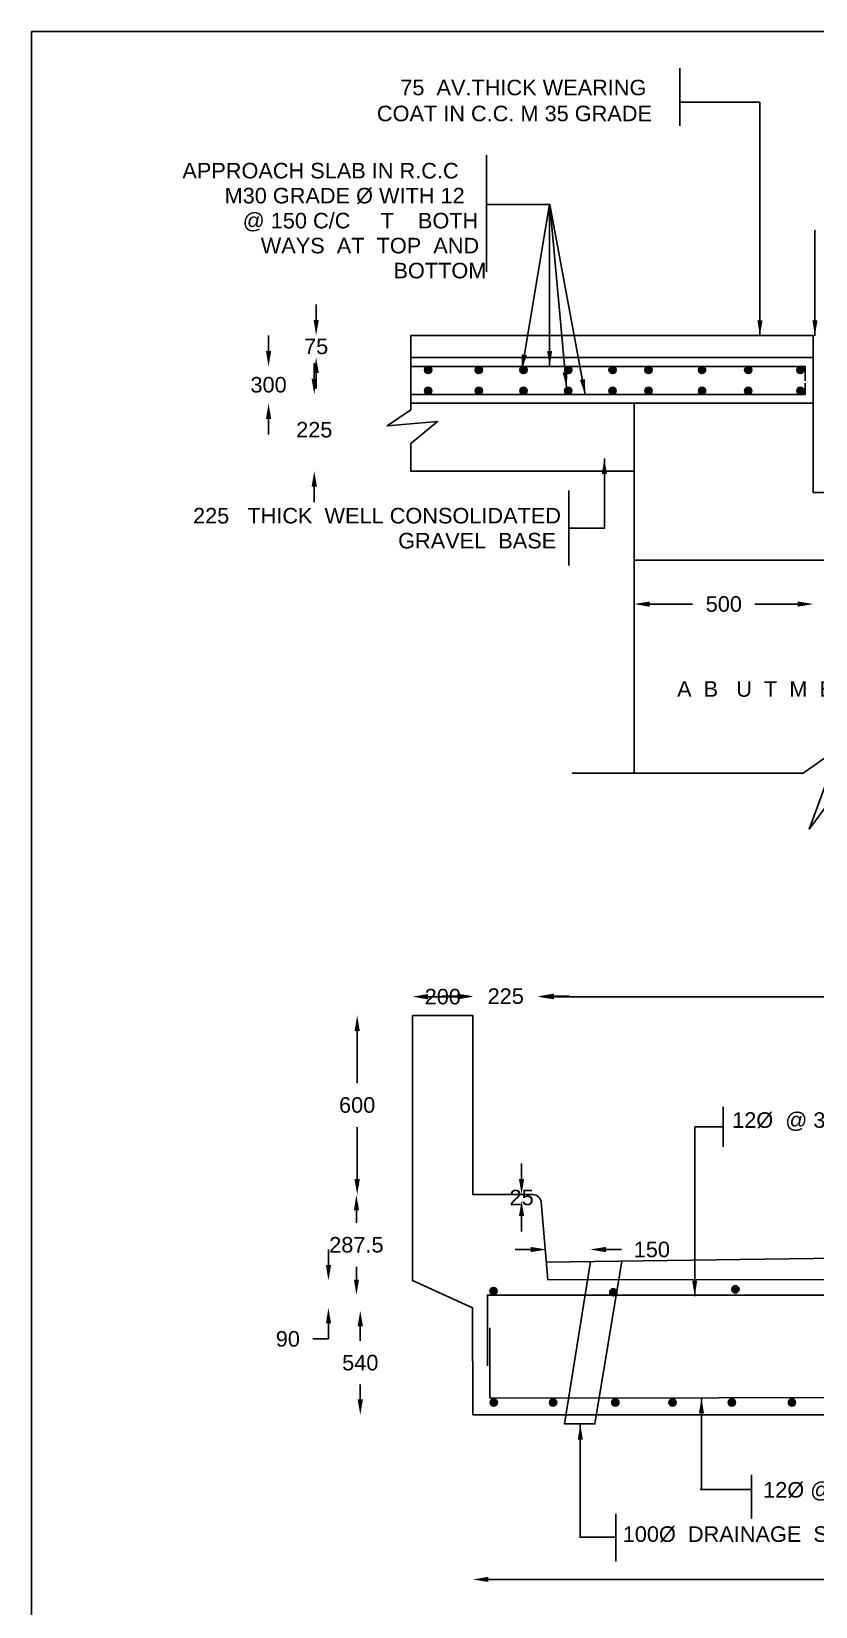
# Model space of a CAD drawing. Header units: inches. Extents: x 43.9 to 73.3, y 3.2 to 23.4.
# Drawn here: x 43.87 to 48.91, y 13.32 to 23.45 of the extents above; entities that cross this region are included whole.
import ezdxf

# ---------------------------------------------------------------- set-up
doc = ezdxf.new("R2010")
doc.units = ezdxf.units.IN
doc.header["$MEASUREMENT"] = 0
doc.styles.get("Standard").update_dxf_attribs({"font": 'arial.ttf', "height": 0.1})
doc.dimstyles.get("Standard").update_dxf_attribs({"dimtxt": 0.1, "dimasz": 0.1, "dimexe": 0.18, "dimexo": 0.0625, "dimgap": 0.09, "dimtad": 0, "dimtih": 1, "dimtoh": 1, "dimdec": 4, "dimzin": 0, "dimdsep": 46, "dimtxsty": 'Standard', "dimcen": 0.09, "dimse1": 1, "dimse2": 1, "dimadec": 0, "dimazin": 0, "dimtfac": 1, "dimtdec": 4, "dimtofl": 0, "dimtmove": 0, "dimatfit": 3, "dimfxl": 1, "dimtolj": 1, "dimtzin": 0, "dimarcsym": 0})

# ---------------------------------------------------------------- blocks, each defined once
blk = doc.blocks.new('*D1')
at = {"color": 0, "lineweight": -2, "transparency": 16777216}
for p, q in [((45.7, 21.59), (45.7, 21.69)), ((45.7, 21.249), (45.7, 21.149))]:
    blk.add_line(p, q, dxfattribs=at)
at = {"color": 0, "transparency": 16777216}
for points in [[(45.684, 21.59), (45.717, 21.59), (45.7, 21.49)], [(45.684, 21.249), (45.717, 21.249), (45.7, 21.349)]]:
    blk.add_solid(points, dxfattribs=at)
at = {"layer": 'Defpoints', "color": 0, "transparency": 16777216}
for p in [(46.31, 21.49), (45.7, 21.349), (46.31, 21.349)]:
    blk.add_point(p, dxfattribs=at)
at = {"color": 0, "transparency": 16777216, "insert": (45.7, 21.42), "char_height": 0.1, "attachment_point": 5}
blk.add_mtext('\\A1;75', dxfattribs=at)
blk = doc.blocks.new('*D2')
at = {"color": 0, "lineweight": -2, "transparency": 16777216}
for p, q in [((45.394, 21.391), (45.394, 21.491)), ((45.394, 20.954), (45.394, 20.854))]:
    blk.add_line(p, q, dxfattribs=at)
at = {"color": 0, "transparency": 16777216}
for points in [[(45.377, 21.391), (45.411, 21.391), (45.394, 21.291)], [(45.377, 20.954), (45.411, 20.954), (45.394, 21.054)]]:
    blk.add_solid(points, dxfattribs=at)
at = {"layer": 'Defpoints', "color": 0, "transparency": 16777216}
for p in [(46.31, 21.291), (45.394, 21.054), (46.31, 21.054)]:
    blk.add_point(p, dxfattribs=at)
at = {"color": 0, "transparency": 16777216, "insert": (45.394, 21.173), "char_height": 0.1, "attachment_point": 5}
blk.add_mtext('\\A1;300', dxfattribs=at)
blk = doc.blocks.new('*D3')
at = {"color": 0, "lineweight": -2, "transparency": 16777216}
for p, q in [((45.688, 21.212), (45.688, 21.312)), ((45.688, 20.519), (45.688, 20.419))]:
    blk.add_line(p, q, dxfattribs=at)
at = {"color": 0, "transparency": 16777216}
for points in [[(45.671, 21.212), (45.705, 21.212), (45.688, 21.112)], [(45.671, 20.519), (45.705, 20.519), (45.688, 20.619)]]:
    blk.add_solid(points, dxfattribs=at)
at = {"layer": 'Defpoints', "color": 0, "transparency": 16777216}
for p in [(46.31, 21.112), (45.688, 20.619), (46.31, 20.619)]:
    blk.add_point(p, dxfattribs=at)
at = {"color": 0, "transparency": 16777216, "insert": (45.688, 20.884), "char_height": 0.1, "attachment_point": 5}
blk.add_mtext('\\A1;225', dxfattribs=at)
blk = doc.blocks.new('*D4')
at = {"color": 0, "lineweight": -2, "transparency": 16777216}
for p, q in [((47.847, 19.763), (48.122, 19.763)), ((48.799, 19.763), (48.523, 19.763))]:
    blk.add_line(p, q, dxfattribs=at)
at = {"color": 0, "transparency": 16777216}
for points in [[(47.847, 19.78), (47.847, 19.746), (47.747, 19.763)], [(48.799, 19.78), (48.799, 19.746), (48.899, 19.763)]]:
    blk.add_solid(points, dxfattribs=at)
at = {"layer": 'Defpoints', "color": 0, "transparency": 16777216}
for p in [(47.747, 20.619), (48.899, 20.619), (48.899, 19.763)]:
    blk.add_point(p, dxfattribs=at)
at = {"color": 0, "transparency": 16777216, "insert": (48.323, 19.763), "char_height": 0.1, "attachment_point": 5}
blk.add_mtext('\\A1;500', dxfattribs=at)
blk = doc.blocks.new('*D14')
at = {"color": 0, "lineweight": -2, "transparency": 16777216}
blk.add_line((46.42, 17.238), (46.609, 17.238), dxfattribs=at)
at = {"color": 0, "transparency": 16777216}
for points in [[(46.42, 17.255), (46.42, 17.221), (46.32, 17.238)], [(46.609, 17.255), (46.609, 17.221), (46.709, 17.238)]]:
    blk.add_solid(points, dxfattribs=at)
at = {"layer": 'Defpoints', "color": 0, "transparency": 16777216}
for p in [(46.709, 17.238), (46.32, 17.117), (46.709, 17.117)]:
    blk.add_point(p, dxfattribs=at)
at = {"color": 0, "transparency": 16777216, "insert": (46.515, 17.238), "char_height": 0.1, "attachment_point": 5}
blk.add_mtext('\\A1;200', dxfattribs=at)
blk = doc.blocks.new('*D15')
at = {"color": 0, "lineweight": -2, "transparency": 16777216}
for p, q in [((46.609, 17.241), (46.509, 17.241)), ((47.23, 17.241), (47.33, 17.241))]:
    blk.add_line(p, q, dxfattribs=at)
at = {"color": 0, "transparency": 16777216}
for points in [[(46.609, 17.258), (46.609, 17.224), (46.709, 17.241)], [(47.23, 17.258), (47.23, 17.224), (47.13, 17.241)]]:
    blk.add_solid(points, dxfattribs=at)
at = {"layer": 'Defpoints', "color": 0, "transparency": 16777216}
for p in [(47.13, 17.241), (46.709, 15.965), (47.13, 15.952)]:
    blk.add_point(p, dxfattribs=at)
at = {"color": 0, "transparency": 16777216, "insert": (46.92, 17.241), "char_height": 0.1, "attachment_point": 5}
blk.add_mtext('\\A1;225', dxfattribs=at)
blk = doc.blocks.new('*D16')
at = {"color": 0, "lineweight": -2, "transparency": 16777216}
for p, q in [((47.022, 16.065), (47.022, 16.165)), ((47.022, 15.827), (47.022, 15.727))]:
    blk.add_line(p, q, dxfattribs=at)
at = {"color": 0, "transparency": 16777216}
for points in [[(47.005, 16.065), (47.038, 16.065), (47.022, 15.965)], [(47.005, 15.827), (47.038, 15.827), (47.022, 15.927)]]:
    blk.add_solid(points, dxfattribs=at)
at = {"layer": 'Defpoints', "color": 0, "transparency": 16777216}
for p in [(47.022, 15.927), (47.104, 15.965), (47.145, 15.927)]:
    blk.add_point(p, dxfattribs=at)
at = {"color": 0, "transparency": 16777216, "insert": (47.022, 15.946), "char_height": 0.1, "attachment_point": 5}
blk.add_mtext('\\A1;25', dxfattribs=at)
blk = doc.blocks.new('*D17')
at = {"color": 0, "lineweight": -2, "transparency": 16777216}
for p, q in [((47.081, 15.612), (46.981, 15.612)), ((47.564, 15.612), (47.664, 15.612))]:
    blk.add_line(p, q, dxfattribs=at)
at = {"color": 0, "transparency": 16777216}
for points in [[(47.081, 15.629), (47.081, 15.595), (47.181, 15.612)], [(47.564, 15.629), (47.564, 15.595), (47.464, 15.612)]]:
    blk.add_solid(points, dxfattribs=at)
at = {"layer": 'Defpoints', "color": 0, "transparency": 16777216}
for p in [(47.464, 15.612), (47.181, 15.53), (47.464, 15.534)]:
    blk.add_point(p, dxfattribs=at)
at = {"color": 0, "transparency": 16777216, "insert": (47.86, 15.612), "char_height": 0.1, "attachment_point": 5}
blk.add_mtext('\\A1;150', dxfattribs=at)
blk = doc.blocks.new('*D18')
at = {"color": 0, "lineweight": -2, "transparency": 16777216}
for p, q in [((45.964, 17.017), (45.964, 16.682)), ((45.964, 16.065), (45.964, 16.4))]:
    blk.add_line(p, q, dxfattribs=at)
at = {"color": 0, "transparency": 16777216}
for points in [[(45.947, 17.017), (45.981, 17.017), (45.964, 17.117)], [(45.947, 16.065), (45.981, 16.065), (45.964, 15.965)]]:
    blk.add_solid(points, dxfattribs=at)
at = {"layer": 'Defpoints', "color": 0, "transparency": 16777216}
for p in [(46.709, 17.117), (45.964, 15.965), (46.76, 15.965)]:
    blk.add_point(p, dxfattribs=at)
at = {"color": 0, "transparency": 16777216, "insert": (45.964, 16.541), "char_height": 0.1, "attachment_point": 5}
blk.add_mtext('\\A1;600', dxfattribs=at)
blk = doc.blocks.new('*D19')
at = {"color": 0, "lineweight": -2, "transparency": 16777216}
for p, q in [((45.959, 15.865), (45.959, 15.783)), ((45.959, 15.419), (45.959, 15.501))]:
    blk.add_line(p, q, dxfattribs=at)
at = {"color": 0, "transparency": 16777216}
for points in [[(45.943, 15.865), (45.976, 15.865), (45.959, 15.965)], [(45.943, 15.419), (45.976, 15.419), (45.959, 15.319)]]:
    blk.add_solid(points, dxfattribs=at)
at = {"layer": 'Defpoints', "color": 0, "transparency": 16777216}
for p in [(46.709, 15.965), (45.959, 15.319), (46.802, 15.319)]:
    blk.add_point(p, dxfattribs=at)
at = {"color": 0, "transparency": 16777216, "insert": (45.959, 15.642), "char_height": 0.1, "attachment_point": 5}
blk.add_mtext('\\A1;287.5', dxfattribs=at)
blk = doc.blocks.new('*D20')
at = {"color": 0, "lineweight": -2, "transparency": 16777216}
for p, q in [((45.779, 15.512), (45.779, 15.612)), ((45.779, 15.137), (45.779, 15.037)), ((45.779, 15.037), (45.679, 15.037))]:
    blk.add_line(p, q, dxfattribs=at)
at = {"color": 0, "transparency": 16777216}
for points in [[(45.763, 15.512), (45.796, 15.512), (45.779, 15.412)], [(45.763, 15.137), (45.796, 15.137), (45.779, 15.237)]]:
    blk.add_solid(points, dxfattribs=at)
at = {"layer": 'Defpoints', "color": 0, "transparency": 16777216}
for p in [(46.32, 15.412), (45.779, 15.237), (46.707, 15.237)]:
    blk.add_point(p, dxfattribs=at)
at = {"color": 0, "transparency": 16777216, "insert": (45.518, 15.037), "char_height": 0.1, "attachment_point": 5}
blk.add_mtext('\\A1;90', dxfattribs=at)
blk = doc.blocks.new('*D21')
at = {"color": 0, "lineweight": -2, "transparency": 16777216}
for p, q in [((45.984, 15.119), (45.984, 15.025)), ((45.984, 14.648), (45.984, 14.743))]:
    blk.add_line(p, q, dxfattribs=at)
at = {"color": 0, "transparency": 16777216}
for points in [[(45.967, 15.119), (46.001, 15.119), (45.984, 15.219)], [(45.967, 14.648), (46.001, 14.648), (45.984, 14.548)]]:
    blk.add_solid(points, dxfattribs=at)
at = {"layer": 'Defpoints', "color": 0, "transparency": 16777216}
for p in [(46.707, 15.219), (45.984, 14.548), (46.707, 14.548)]:
    blk.add_point(p, dxfattribs=at)
at = {"color": 0, "transparency": 16777216, "insert": (45.984, 14.884), "char_height": 0.1, "attachment_point": 5}
blk.add_mtext('\\A1;540', dxfattribs=at)
blk = doc.blocks.new('*D28')
at = {"color": 0, "lineweight": -2, "transparency": 16777216}
for p, q in [((47.23, 17.237), (51.015, 17.237)), ((55.282, 17.237), (51.497, 17.237))]:
    blk.add_line(p, q, dxfattribs=at)
at = {"color": 0, "transparency": 16777216}
for points in [[(47.23, 17.254), (47.23, 17.221), (47.13, 17.237)], [(55.282, 17.254), (55.282, 17.221), (55.382, 17.237)]]:
    blk.add_solid(points, dxfattribs=at)
at = {"layer": 'Defpoints', "color": 0, "transparency": 16777216}
for p in [(55.382, 17.237), (47.13, 15.952), (55.382, 15.911)]:
    blk.add_point(p, dxfattribs=at)
at = {"color": 0, "transparency": 16777216, "insert": (51.256, 17.237), "char_height": 0.1, "attachment_point": 5}
blk.add_mtext('\\A1;4250', dxfattribs=at)
blk = doc.blocks.new('*D66')
at = {"color": 0, "lineweight": -2, "transparency": 16777216}
for p, q in [((46.808, 13.49), (50.992, 13.49)), ((55.658, 13.49), (51.474, 13.49))]:
    blk.add_line(p, q, dxfattribs=at)
at = {"color": 0, "transparency": 16777216}
for points in [[(46.808, 13.507), (46.808, 13.474), (46.708, 13.49)], [(55.658, 13.507), (55.658, 13.474), (55.758, 13.49)]]:
    blk.add_solid(points, dxfattribs=at)
at = {"layer": 'Defpoints', "color": 0, "transparency": 16777216}
for p in [(46.708, 14.548), (55.758, 14.548), (55.758, 13.49)]:
    blk.add_point(p, dxfattribs=at)
at = {"color": 0, "transparency": 16777216, "insert": (51.233, 13.49), "char_height": 0.1, "attachment_point": 5}
blk.add_mtext('\\A1;4700', dxfattribs=at)

msp = doc.modelspace()

# ---------------------------------------------------------------- hatches: boundary and pattern name
h = msp.add_hatch(color=0)
h.dxf.hatch_style = 1
h.paths.add_polyline_path([(46.44448, 21.26881, 0.33395938), (46.42762, 21.29125), (46.41464, 21.29125, 0.33395938), (46.39777, 21.26881, 1)])
h = msp.add_hatch(color=0)
h.dxf.hatch_style = 1
h.paths.add_polyline_path([(46.77011, 21.26881, 0.33395938), (46.75324, 21.29125), (46.74027, 21.29125, 0.33395938), (46.7234, 21.26881, 1)])
h = msp.add_hatch(color=0)
h.dxf.hatch_style = 1
h.paths.add_polyline_path([(47.05735, 21.26881, 0.33395938), (47.04049, 21.29125), (47.02751, 21.29125, 0.33395938), (47.01064, 21.26881, 1)])
h = msp.add_hatch(color=0)
h.dxf.hatch_style = 1
h.paths.add_polyline_path([(47.345, 21.26881, 0.33395938), (47.32813, 21.29125), (47.31515, 21.29125, 0.33395938), (47.29829, 21.26881, 1)])
h = msp.add_hatch(color=0)
h.dxf.hatch_style = 1
h.paths.add_polyline_path([(47.6308, 21.26881, 0.33395938), (47.61394, 21.29125), (47.60096, 21.29125, 0.33395938), (47.58409, 21.26881, 1)])
h = msp.add_hatch(color=0)
h.dxf.hatch_style = 1
h.paths.add_polyline_path([(47.86165, 21.26881, 0.33395938), (47.84478, 21.29125), (47.83181, 21.29125, 0.33395938), (47.81494, 21.26881, 1)])
h = msp.add_hatch(color=0)
h.dxf.hatch_style = 1
h.paths.add_polyline_path([(48.20609, 21.26881, 0.33395938), (48.18922, 21.29125), (48.17624, 21.29125, 0.33395938), (48.15938, 21.26881, 1)])
h = msp.add_hatch(color=0)
h.dxf.hatch_style = 1
h.paths.add_polyline_path([(48.50378, 21.26881, 0.33395938), (48.48691, 21.29125), (48.47393, 21.29125, 0.33395938), (48.45707, 21.26881, 1)])
h = msp.add_hatch(color=0)
h.dxf.hatch_style = 1
h.paths.add_polyline_path([(48.83906, 21.26881, 0.33395938), (48.82219, 21.29125), (48.80921, 21.29125, 0.33395938), (48.79234, 21.26881, 1)])
h = msp.add_hatch(color=0)
h.dxf.hatch_style = 1
h.paths.add_polyline_path([(46.44448, 21.13441, 0.33395938), (46.42762, 21.15685), (46.41464, 21.15685, 0.33395938), (46.39777, 21.13441, 1)])
h = msp.add_hatch(color=0)
h.dxf.hatch_style = 1
h.paths.add_polyline_path([(46.77011, 21.13441, 0.33395938), (46.75324, 21.15685), (46.74027, 21.15685, 0.33395938), (46.7234, 21.13441, 1)])
h = msp.add_hatch(color=0)
h.dxf.hatch_style = 1
h.paths.add_polyline_path([(47.05735, 21.13441, 0.33395938), (47.04049, 21.15685), (47.02751, 21.15685, 0.33395938), (47.01064, 21.13441, 1)])
h = msp.add_hatch(color=0)
h.dxf.hatch_style = 1
h.paths.add_polyline_path([(47.345, 21.13441, 0.33395938), (47.32813, 21.15685), (47.31515, 21.15685, 0.33395938), (47.29829, 21.13441, 1)])
h = msp.add_hatch(color=0)
h.dxf.hatch_style = 1
h.paths.add_polyline_path([(47.6308, 21.13441, 0.33395938), (47.61394, 21.15685), (47.60096, 21.15685, 0.33395938), (47.58409, 21.13441, 1)])
h = msp.add_hatch(color=0)
h.dxf.hatch_style = 1
h.paths.add_polyline_path([(47.86165, 21.13441, 0.33395938), (47.84478, 21.15685), (47.83181, 21.15685, 0.33395938), (47.81494, 21.13441, 1)])
h = msp.add_hatch(color=0)
h.dxf.hatch_style = 1
h.paths.add_polyline_path([(48.20609, 21.13441, 0.33395938), (48.18922, 21.15685), (48.17624, 21.15685, 0.33395938), (48.15938, 21.13441, 1)])
h = msp.add_hatch(color=0)
h.dxf.hatch_style = 1
h.paths.add_polyline_path([(48.50378, 21.13441, 0.33395938), (48.48691, 21.15685), (48.47393, 21.15685, 0.33395938), (48.45707, 21.13441, 1)])
h = msp.add_hatch(color=0)
h.dxf.hatch_style = 1
h.paths.add_polyline_path([(48.83906, 21.13441, 0.33395938), (48.82219, 21.15685), (48.80921, 21.15685, 0.33395938), (48.79234, 21.13441, 1)])
h = msp.add_hatch(color=0)
h.dxf.hatch_style = 1
h.paths.add_polyline_path([(46.86463, 15.34467, 0.33395938), (46.84776, 15.36711), (46.83478, 15.36711, 0.33395938), (46.81791, 15.34467, 1)])
h = msp.add_hatch(color=0)
h.dxf.hatch_style = 1
h.paths.add_polyline_path([(47.63551, 15.33681, 0.33395938), (47.61865, 15.35924), (47.60567, 15.35924, 0.33395938), (47.5888, 15.33681, 1)])
h = msp.add_hatch(color=0)
h.dxf.hatch_style = 1
h.paths.add_polyline_path([(48.42088, 15.35607, 0.33395938), (48.40401, 15.37851), (48.39103, 15.37851, 0.33395938), (48.37417, 15.35607, 1)])
h = msp.add_hatch(color=0)
h.dxf.hatch_style = 1
h.paths.add_polyline_path([(46.86621, 14.62804, 0.33395938), (46.84934, 14.65048), (46.83636, 14.65048, 0.33395938), (46.8195, 14.62804, 1)])
h = msp.add_hatch(color=0)
h.dxf.hatch_style = 1
h.paths.add_polyline_path([(47.24772, 14.62804, 0.33395938), (47.23086, 14.65048), (47.21788, 14.65048, 0.33395938), (47.20101, 14.62804, 1)])
h = msp.add_hatch(color=0)
h.dxf.hatch_style = 1
h.paths.add_polyline_path([(47.64832, 14.62804, 0.33395938), (47.63145, 14.65048), (47.61847, 14.65048, 0.33395938), (47.6016, 14.62804, 1)])
h = msp.add_hatch(color=0)
h.dxf.hatch_style = 1
h.paths.add_polyline_path([(48.01668, 14.62804, 0.33395938), (47.99982, 14.65048), (47.98684, 14.65048, 0.33395938), (47.96997, 14.62804, 1)])
h = msp.add_hatch(color=0)
h.dxf.hatch_style = 1
h.paths.add_polyline_path([(48.3982, 14.62804, 0.33395938), (48.38133, 14.65048), (48.36835, 14.65048, 0.33395938), (48.35149, 14.62804, 1)])
h = msp.add_hatch(color=0)
h.dxf.hatch_style = 1
h.paths.add_polyline_path([(48.78492, 14.62804, 0.33395938), (48.76805, 14.65048), (48.75507, 14.65048, 0.33395938), (48.73821, 14.62804, 1)])

# ---------------------------------------------------------------- linework, layer by layer
at = {"color": 0}
msp.add_lwpolyline([(43.86859, 23.44551), (73.12465, 23.44551), (73.12465, 3.18029), (43.86859, 3.18029)], close=True, dxfattribs=at)
for points in [[(48.0401, 23.20972), (48.0401, 22.83964)], [(48.06635, 22.99042), (48.0405, 22.99042)], [(46.79604, 22.64929), (46.79604, 21.90026)], [(47.20331, 22.33275), (46.79595, 22.33275)], [(48.91295, 22.16587), (48.90939, 22.16587)], [(46.31004, 21.49064), (46.31004, 21.01304), (46.15639, 20.90888), (46.48094, 20.93767), (46.30987, 20.79605), (46.30987, 20.61866), (47.74671, 20.61866), (47.74671, 21.05442), (46.31004, 21.05442)], [(50.0441, 20.04515), (50.0441, 20.47968), (48.89878, 20.47968), (48.89878, 21.49002), (46.31004, 21.49002)], [(46.31004, 21.3493), (48.89878, 21.3493)], [(48.84686, 21.19884), (48.84686, 21.29125), (46.31004, 21.29125)], [(48.84686, 21.18434), (48.84686, 21.11168), (46.31004, 21.11168)], [(47.74671, 21.05442), (48.89878, 21.05442)], [(47.74671, 20.61866), (47.74671, 18.67627), (47.34673, 18.67627)], [(47.32602, 20.49326), (47.32602, 20.01333), (47.32602, 20.25076), (47.55622, 20.25076)], [(50.47821, 18.67584), (50.0441, 20.04515), (47.74671, 20.04515)], [(47.74671, 18.67627), (48.83339, 18.67627), (49.06588, 18.83854), (48.87312, 18.31635), (49.14105, 18.67584), (51.26323, 18.67584)], [(48.31922, 16.40178), (48.31922, 16.52773), (48.31922, 16.27294)], [(47.18081, 15.53048), (51.24319, 15.58615), (55.29126, 15.54381)], [(47.46424, 15.53436), (47.29892, 14.49022), (47.4935, 14.49022), (47.66678, 15.53714)], [(46.80175, 14.86389), (46.80175, 15.31853), (55.66011, 15.31853), (55.66011, 14.8759)], [(55.6402, 15.10663), (55.6402, 14.66885), (46.81685, 14.65661), (46.81685, 15.10818)], [(48.50175, 14.16265), (48.50175, 13.88389), (48.50175, 14.06973), (48.17135, 14.06973)], [(47.62845, 13.91178), (47.62845, 13.60858), (47.62845, 13.76176), (47.39447, 13.76176)]]:
    msp.add_lwpolyline(points, dxfattribs=at)
msp.add_lwpolyline([(46.70792, 14.54825), (55.75797, 14.54825), (55.75797, 15.24573), (56.13977, 15.42654), (56.13977, 17.12578), (55.75914, 17.12578), (55.75914, 15.9756), (55.38203, 15.9756, 0.30456161), (55.3219, 15.93522), (55.28208, 15.42653), (47.19076, 15.41687), (47.1469, 15.91776, 0.38692024), (47.09518, 15.96547), (46.70898, 15.96547), (46.70898, 17.11704), (46.3201, 17.11704), (46.3201, 15.41197), (46.70666, 15.23711), (46.70792, 14.54825)], format="xyb", dxfattribs=at)
for centre in [(46.42113, 21.26881), (46.74675, 21.26881), (47.034, 21.26881), (47.32164, 21.26881), (47.60745, 21.26881), (47.83829, 21.26881), (48.18273, 21.26881), (48.48042, 21.26881), (48.8157, 21.26881), (46.42113, 21.13441), (46.74675, 21.13441), (47.034, 21.13441), (47.32164, 21.13441), (47.60745, 21.13441), (47.83829, 21.13441), (48.18273, 21.13441), (48.48042, 21.13441), (48.8157, 21.13441), (46.84127, 15.34467), (47.61216, 15.33681), (48.39752, 15.35607), (46.84285, 14.62804), (47.22437, 14.62804), (47.62496, 14.62804), (47.99333, 14.62804), (48.37484, 14.62804), (48.76156, 14.62804)]:
    msp.add_circle(centre, 0.02336, dxfattribs=at)

# ---------------------------------------------------------------- texts
for s, p in [('75  AV.THICK WEARING ', (46.24154, 23.03527)), ('COAT IN C.C. M 35 GRADE ', (46.09109, 22.86827)), ('APPROACH SLAB IN R.C.C', (44.83938, 22.50051)), ('       M30 GRADE Ø WITH 12', (44.83938, 22.33987)), ('          @ 150 C/C     T    BOTH', (44.83938, 22.17923)), ('             WAYS  AT  TOP  AND ', (44.83938, 22.01859)), ('                                   BOTTOM', (44.83938, 21.85795)), (' 225   THICK  WELL CONSOLIDATED', (44.86921, 20.28163)), ('                                   GRAVEL  BASE ', (44.86921, 20.12098)), ('A  B   U  T  M  E  N   T', (48.02255, 19.16702)), ('12Ø  @ 300    C/C', (48.3767, 16.3946)), ('12Ø @  150   C/C', (48.57601, 14.01677)), ('100Ø  DRAINAGE  SPOUT  AS PER  MOST', (47.67286, 13.73189))]:
    msp.add_text(s, height=0.1, dxfattribs=at).set_placement(p)
at = {"color": 0, "insert": (48.40945, 16.45156), "char_height": 0.1, "width": 0.1233266, "attachment_point": 1}
msp.add_mtext('\\A1;', dxfattribs=at)

# ---------------------------------------------------------------- dimensions: what is measured, and where the dimension line sits
at = {"color": 0}
for base, p1, p2, text, picture, middle in [((45.70049, 21.3493), (46.31004, 21.49002), (46.31004, 21.3493), '75', '*D1', (45.70049, 21.41966)), ((45.39386, 21.05442), (46.31004, 21.29125), (46.31004, 21.05442), '300', '*D2', (45.39386, 21.17284)), ((45.6879, 20.61866), (46.31004, 21.11168), (46.31004, 20.61866), '225', '*D3', (45.6879, 20.88399)), ((47.0215, 15.92725), (47.10392, 15.96468), (47.14517, 15.92725), '25', '*D16', (47.0215, 15.94596)), ((45.95934, 15.31853), (46.70898, 15.96547), (46.80175, 15.31853), '287.5', '*D19', (45.95934, 15.642))]:
    dim = msp.add_linear_dim(base=base, p1=p1, p2=p2, angle=90, text=text, dimstyle='Standard', dxfattribs=at)
    dim.commit()
    dim.dimension.update_dxf_attribs({"geometry": picture, "text_midpoint": middle, "dimtype": 160})
for base, p1, p2, text, picture, middle in [((48.89878, 19.76294), (47.74671, 20.61866), (48.89878, 20.61866), '500', '*D4', (48.32275, 19.76294)), ((47.13027, 17.24109), (46.70898, 15.96547), (47.13027, 15.95162), '225', '*D15', (46.91963, 17.24109)), ((47.46424, 15.61184), (47.18081, 15.53048), (47.46424, 15.53436), '150', '*D17', (47.85983, 15.61184)), ((55.75797, 13.4902), (46.70792, 14.54825), (55.75797, 14.54825), '4700', '*D66', (51.23295, 13.4902))]:
    dim = msp.add_linear_dim(base=base, p1=p1, p2=p2, text=text, dimstyle='Standard', dxfattribs=at)
    dim.commit()
    dim.dimension.update_dxf_attribs({"geometry": picture, "text_midpoint": middle})
for base, p1, p2, text, picture, middle in [((46.70898, 17.23808), (46.3201, 17.11704), (46.70898, 17.11704), '200', '*D14', (46.51454, 17.23808)), ((55.38203, 17.23734), (47.13027, 15.95162), (55.38203, 15.91063), '4250', '*D28', (51.25615, 17.23734))]:
    dim = msp.add_linear_dim(base=base, p1=p1, p2=p2, text=text, dimstyle='Standard', dxfattribs=at)
    dim.commit()
    dim.dimension.update_dxf_attribs({"geometry": picture, "text_midpoint": middle, "dimtype": 160})
for base, p1, p2, text, picture, middle in [((45.96391, 15.96547), (46.70898, 17.11704), (46.76013, 15.96547), '600', '*D18', (45.96391, 16.54126)), ((45.77918, 15.23711), (46.3201, 15.41197), (46.70666, 15.23711), '90', '*D20', (45.51773, 15.03711)), ((45.98392, 14.54825), (46.7067, 15.2189), (46.7067, 14.54825), '540', '*D21', (45.98392, 14.88357))]:
    dim = msp.add_linear_dim(base=base, p1=p1, p2=p2, angle=90, text=text, dimstyle='Standard', dxfattribs=at)
    dim.commit()
    dim.dimension.update_dxf_attribs({"geometry": picture, "text_midpoint": middle})

# ---------------------------------------------------------------- leaders
for points in [[(48.55541, 21.48769), (48.55541, 22.99062), (48.06503, 22.99062)], [(47.02298, 21.26769), (47.20236, 22.33243)], [(47.20236, 21.29167), (47.20236, 22.33243)], [(47.31126, 21.15524), (47.20331, 22.33275)], [(47.43199, 21.1087), (47.20331, 22.33275)], [(48.90937, 21.48817), (48.90937, 22.16603)], [(47.55443, 20.70022), (47.55443, 20.24977)], [(48.13575, 15.31267), (48.13575, 16.40156), (48.31945, 16.40156)], [(48.17906, 14.65802), (48.17906, 14.06991)], [(47.39959, 14.48959), (47.39959, 13.76261)]]:
    msp.add_leader(points, dimstyle='Standard', override={"dimgap": 0.09, "dimtad": 0}, dxfattribs=at)

doc.saveas('drawing.dxf')
